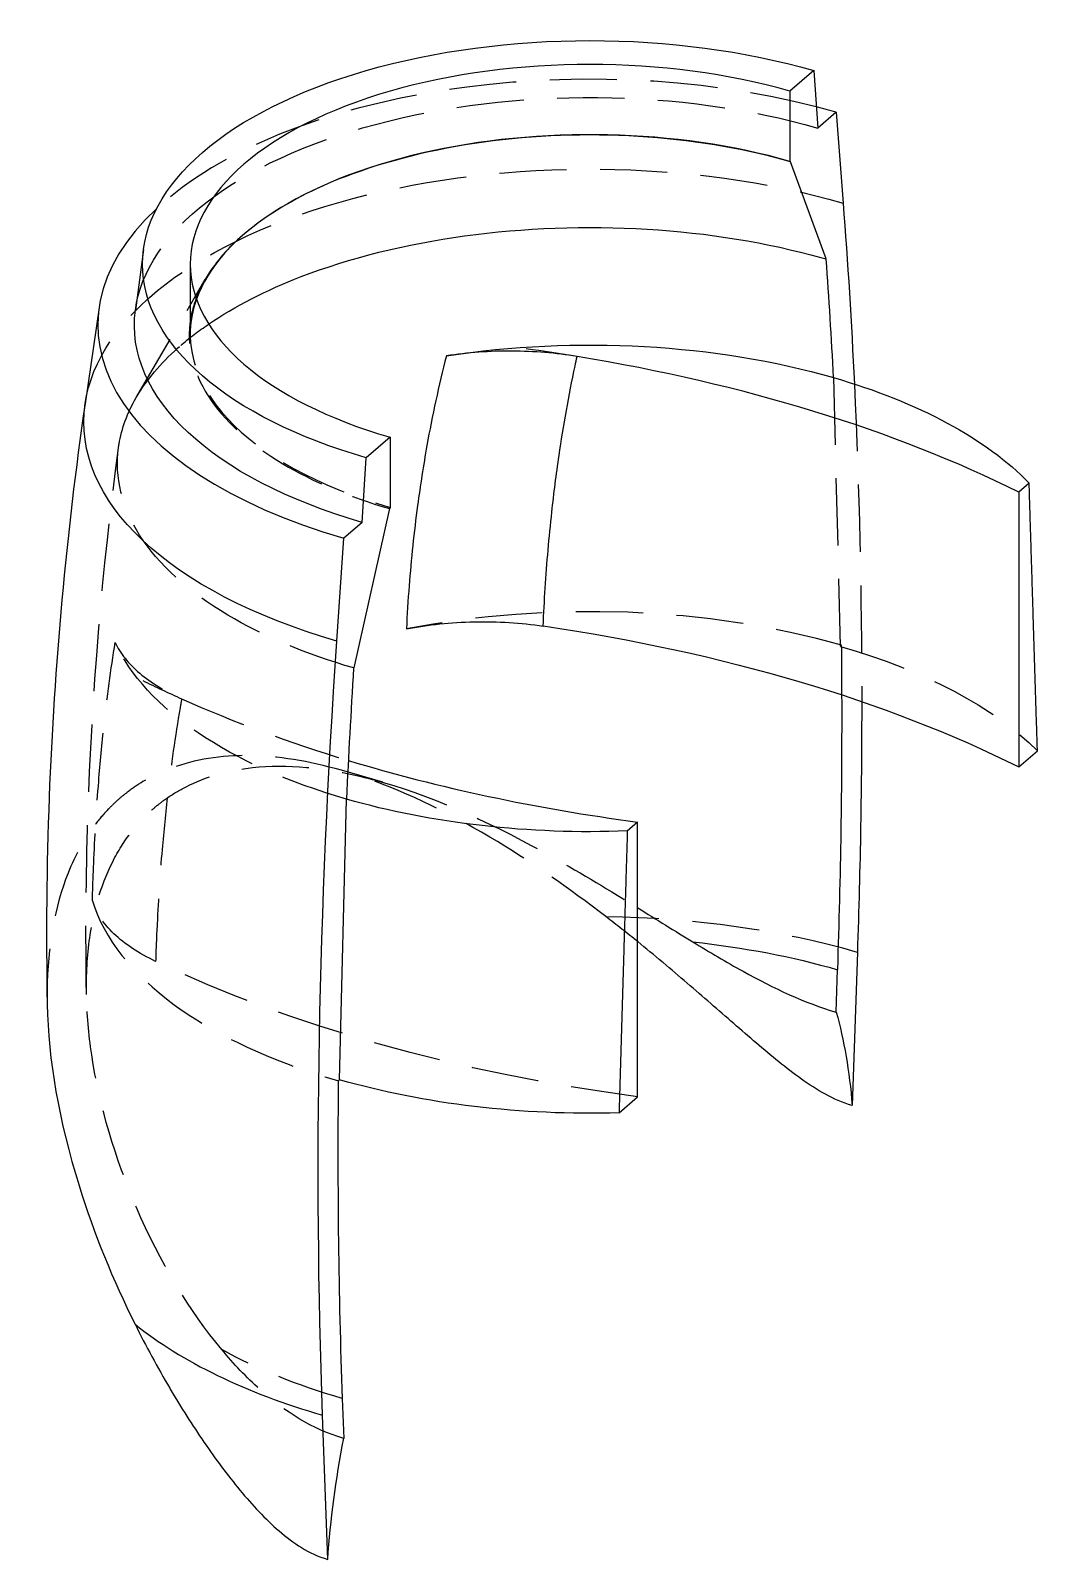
# Model space of a CAD drawing. Header units: millimetres. Extents: x -89 to 7, y -117 to 28.
import ezdxf

# ---------------------------------------------------------------- set-up
doc = ezdxf.new("R2010")
doc.units = ezdxf.units.MM
doc.linetypes.add('HIDDEN', pattern=[9.525, 6.35, -3.175])
doc.layers.get('0').update_dxf_attribs({"color": 253, "lineweight": 70, "true_color": 0x8faf8f})
doc.layers.add('Hidden', color=98, linetype='HIDDEN', lineweight=70, true_color=0x054805)

msp = doc.modelspace()

# ---------------------------------------------------------------- linework, layer by layer
at = {"color": 98, "lineweight": -3, "true_color": 0x054805}
for p, q in [((-14.63, 23.8), (-16.89, 21.84)), ((-14.63, 23.8), (-14.25, 18.35)), ((-16.89, 21.84), (-16.89, 15.2)), ((-12.52, 19.85), (-14.25, 18.35)), ((-12.52, 19.85), (-11.86, 11.26)), ((-16.84, 15.16), (-16.89, 15.2)), ((-13.45, 5.97), (-16.84, 15.16)), ((-77.98, 6.88), (-78.74, 1.13)), ((-82.17, 1.39), (-83.5, -7.72)), ((-54.67, -10.88), (-56.93, -12.83)), ((-54.67, -10.88), (-54.67, -17.52)), ((-57.31, -18.94), (-56.93, -12.83)), ((5.73, -15.24), (4.75, -16.08)), ((4.75, -16.08), (4.75, -42.06)), ((-54.72, -17.64), (-58.11, -32.71)), ((-54.67, -17.52), (-54.72, -17.64)), ((-57.31, -18.94), (-59.04, -20.44)), ((-59.7, -30.17), (-59.04, -20.44)), ((4.75, -42.06), (6.51, -40.54)), ((-59.44, -71.66), (-58.79, -45.11)), ((-31.28, -47.28), (-32.25, -48.13)), ((-31.28, -73.26), (-31.28, -47.28)), ((-10.51, -59.6), (-11, -74.09)), ((-12.51, -65.26), (-12.37, -61.24)), ((-59.44, -71.66), (-59.56, -71.76)), ((-33.03, -74.79), (-31.28, -73.26)), ((-59.19, -101.79), (-59.05, -105.57)), ((-60.56, -117.02), (-61.05, -103.38))]:
    msp.add_line(p, q, dxfattribs=at)
at = {"color": 98, "lineweight": -3, "true_color": 0x054805, "extrusion": (-1.11022e-16, -5.55112e-17, -1)}
for centre, major_axis, start_param, end_param in [((-35.78, 5.48), (42.29, 0), 2.094395, 5.235988), ((-35.78, -0.29), (43.06, 0), 2.094395, 3.207743), ((-35.78, -9.45), (47.84, 0), 2.094395, 3.214328), ((-35.78, -25.18), (46.03, 0), 1.494075, 2.094395), ((-35.78, -81.52), (46.82, 0), 4.921651, 5.235988), ((-35.78, -51.16), (47.33, 0), 1.512762, 2.094395)]:
    msp.add_ellipse(centre, major_axis=major_axis, ratio=0.5, start_param=start_param, end_param=end_param, dxfattribs=at)
at = {"color": 98, "lineweight": -3, "true_color": 0x054805}
for centre, major_axis, ratio, start_param, end_param in [((-35.78, 5.48), (-37.78, 0), 0.5, 4.18879, 7.330383), ((-35.78, -0.29), (-46.51, 0), 0.5, 4.18879, 4.23461), ((-35.78, -1.16), (-37.78, 0), 0.5, 4.18879, 6.106537), ((-35.78, -0.29), (-46.51, 0), 0.5, 5.790527, 7.330383), ((-236.96, -232.32), (124.81, 432.35), 0.433013, 5.384937, 5.415392), ((-69.9, -53.41), (-105.57, 0), 0.5, 4.395482, 4.443092), ((-69.9, -53.41), (-105.57, 0), 0.5, 3.926991, 4.395482), ((165.4, 116.14), (124.81, 432.35), 0.433013, 2.043798, 2.074254), ((-236.96, -232.32), (124.81, 432.35), 0.433013, 5.240243, 5.306055), ((-3.95, 3.7), (-105.57, 0), 0.5, 1.026546, 1.308997), ((165.4, 116.14), (124.81, 432.35), 0.433013, 2.14102, 2.218947), ((-35.78, -81.49), (-50.54, 0), 0.5, 0.553454, 1.047198)]:
    msp.add_ellipse(centre, major_axis=major_axis, ratio=ratio, start_param=start_param, end_param=end_param, dxfattribs=at)
at = {"color": 98, "lineweight": -3, "true_color": 0x054805, "extrusion": (-1.48729e-16, -1.48433e-17, -1)}
for centre, major_axis, start_param, end_param in [((-235.1, -230.68), (-124.81, -432.35), 3.999331, 4.045869), ((163.54, 114.55), (-124.81, -432.35), 0.922645, 1.10785), ((-235.1, -230.68), (-124.81, -432.35), 4.124549, 4.184535), ((-35.78, -101.21), (-13.87, -48.03), 3.750909, 3.993487), ((-35.78, -101.21), (-13.87, -48.03), 1.113693, 1.356271)]:
    msp.add_ellipse(centre, major_axis=major_axis, ratio=0.433013, start_param=start_param, end_param=end_param, dxfattribs=at)
at = {"color": 98, "lineweight": -3, "true_color": 0x054805, "extrusion": (-1.11022e-16, 1.77411e-30, -1)}
for start_param, end_param in [(4.413086, 5.235988), (5.235988, 5.836308)]:
    msp.add_ellipse((-35.78, -25.18), major_axis=(46.03, 0), ratio=0.5, start_param=start_param, end_param=end_param, dxfattribs=at)
at = {"color": 98, "lineweight": -3, "true_color": 0x054805, "extrusion": (-1.06161e-16, 1.6817e-30, -1)}
msp.add_ellipse((-69.9, -79.39), major_axis=(105.57, 0), ratio=0.5, start_param=4.997564, end_param=5.497787, dxfattribs=at)
at = {"color": 98, "lineweight": -3, "true_color": 0x054805}
for points, knots in [([(-16.84, 15.16), (-16.99, 15.2), (-17.13, 15.24), (-17.27, 15.29), (-21.54, 16.48), (-26.36, 17.27), (-31.21, 17.56), (-36.06, 17.86), (-41.11, 17.67), (-45.82, 17.02), (-50.53, 16.37), (-55.07, 15.24), (-58.93, 13.75), (-61.84, 12.63), (-64.45, 11.27), (-66.61, 9.76)], [-0.03310207, -0.03310207, -0.03310207, -0.03310207, -0.03282395, -0.03282395, -0.03282395, -0.02461797, -0.02461797, -0.02461797, -0.01641198, -0.01641198, -0.01641198, -0.00820599, -0.00820599, -0.00820599, -0.00203431, -0.00203431, -0.00203431, -0.00203431]), ([(-71.82, -0.19), (-69.34, 1.5), (-66.38, 3.03), (-58.52, 6.06), (-53.18, 7.39), (-42.07, 8.92), (-36.1, 9.14), (-24.67, 8.45), (-18.99, 7.52), (-13.79, 6.06), (-13.62, 6.01), (-13.45, 5.97)], [0.0022799, 0.0022799, 0.0022799, 0.0022799, 0.00820599, 0.00820599, 0.01641198, 0.01641198, 0.02461797, 0.02461797, 0.03282395, 0.03282395, 0.03310207, 0.03310207, 0.03310207, 0.03310207]), ([(-37, -3.25), (-38.99, -2.93), (-41.06, -2.75), (-45.25, -2.73), (-47.34, -2.88), (-49.35, -3.19)], [0, 0, 0, 0, 0.00627426, 0.00627426, 0.01257397, 0.01257397, 0.01257397, 0.01257397]), ([(-49.35, -3.19), (-50.07, -6.01), (-50.68, -8.84), (-51.19, -11.67), (-51.52, -13.56), (-51.82, -15.45), (-52.07, -17.34), (-52.41, -19.87), (-52.68, -22.4), (-52.87, -24.94), (-52.98, -26.3), (-53.06, -27.66), (-53.13, -29.02)], [0.03340673, 0.03340673, 0.03340673, 0.03340673, 0.04287046, 0.04287046, 0.04287046, 0.04917494, 0.04917494, 0.04917494, 0.05759539, 0.05759539, 0.05759539, 0.06210494, 0.06210494, 0.06210494, 0.06210494]), ([(-40.2, -28.74), (-40.15, -27.54), (-40.08, -26.35), (-40.01, -25.16), (-39.85, -22.75), (-39.65, -20.35), (-39.38, -17.97), (-39.19, -16.19), (-38.96, -14.4), (-38.7, -12.62), (-38.28, -9.78), (-37.78, -6.95), (-37.19, -4.15), (-37.13, -3.85), (-37.06, -3.55), (-37, -3.25)], [-0.06175004, -0.06175004, -0.06175004, -0.06175004, -0.05759539, -0.05759539, -0.05759539, -0.04917494, -0.04917494, -0.04917494, -0.04287046, -0.04287046, -0.04287046, -0.0327833, -0.0327833, -0.0327833, -0.03171015, -0.03171015, -0.03171015, -0.03171015]), ([(-83.5, -7.72), (-85.29, -20.03), (-86.42, -32.45), (-87.14, -51.45), (-87.2, -57.97), (-87.08, -64.49)], [0, 0, 0, 0, 0.04176328, 0.04176328, 0.06358729, 0.06358729, 0.06358729, 0.06358729]), ([(-53.13, -29.02), (-51.08, -28.62), (-48.91, -28.39), (-44.51, -28.29), (-42.31, -28.43), (-40.2, -28.74)], [0, 0, 0, 0, 0.00660533, 0.00660533, 0.01321014, 0.01321014, 0.01321014, 0.01321014]), ([(-26.05, -58.62), (-24.47, -59.59), (-22.89, -60.52), (-18.4, -63.01), (-15.48, -64.4), (-12.51, -65.26)], [-0.01588217, -0.01588217, -0.01588217, -0.01588217, -0.01030944, -0.01030944, 0, 0, 0, 0]), ([(-11, -74.09), (-11.91, -73.83), (-12.74, -73.45), (-14.32, -72.59), (-15.07, -72.11), (-17.25, -70.55), (-18.64, -69.4), (-21.47, -66.98), (-22.9, -65.72), (-25.83, -63.17), (-27.33, -61.87), (-28.9, -60.55), (-28.93, -60.53), (-28.95, -60.51)], [0, 0, 0, 0, 0.00316416, 0.00316416, 0.00632832, 0.00632832, 0.01265664, 0.01265664, 0.01898496, 0.01898496, 0.02531329, 0.02531329, 0.02541323, 0.02541323, 0.02541323, 0.02541323]), ([(-87.08, -64.5), (-86.98, -69.73), (-85.97, -75.55), (-82.66, -86.21), (-80.84, -90.64), (-78.78, -94.77)], [-0.03337717, -0.03337717, -0.03337717, -0.03337717, -0.01421824, -0.01421824, 0, 0, 0, 0]), ([(-75.5, -100.82), (-75.48, -100.85), (-75.47, -100.88), (-74.42, -102.65), (-73.36, -104.33), (-71.16, -107.53), (-70.04, -109.05), (-67.68, -111.88), (-66.48, -113.19), (-64.49, -114.9), (-63.79, -115.44), (-62.29, -116.36), (-61.48, -116.76), (-60.56, -117.02)], [0.16329319, 0.16329319, 0.16329319, 0.16329319, 0.16339313, 0.16339313, 0.16972145, 0.16972145, 0.17604977, 0.17604977, 0.18237809, 0.18237809, 0.18554226, 0.18554226, 0.18870642, 0.18870642, 0.18870642, 0.18870642])]:
    msp.add_open_spline(points, degree=3, knots=knots, dxfattribs=at)
for points, weights in [([(6.51, -40.54), (6.11, -27.63), (5.73, -15.24)], [7.46021262725, 7.52829567645, 7.59486364579]), ([(-32.25, -48.13), (-32.64, -61.19), (-33.03, -74.79)], [7.59486364579, 7.52829567645, 7.46021262725])]:
    msp.add_rational_spline(points, weights, degree=2, dxfattribs=at)
for points in [[(-31.27, -55.39), (-29.48, -56.51), (-27.73, -57.6), (-26.05, -58.62)], [(-28.95, -60.51), (-29.72, -59.87), (-30.49, -59.23), (-31.27, -58.59)], [(-78.78, -94.77), (-77.75, -96.84), (-76.65, -98.87), (-75.5, -100.82)]]:
    msp.add_open_spline(points, degree=3, dxfattribs=at)
at = {"layer": 'Hidden', "lineweight": -3}
for p, q in [((-66.58, 9.78), (-66.65, 9.73)), ((-73.56, 5.48), (-73.56, -1.16)), ((-78.66, -7.13), (-72.14, 4.06)), ((-12.77, -5.25), (-12.12, -30.67)), ((-12, -30.57), (-12.12, -30.67)), ((-55.37, -43.52), (-59.27, -42.39))]:
    msp.add_line(p, q, dxfattribs=at)
for centre, major_axis, ratio, start_param, end_param in [((-35.78, -0.29), (-46.51, 0), 0.5, 4.23461, 5.790527), ((-35.78, -1.16), (-37.78, 0), 0.5, 6.106537, 7.330383), ((-35.78, -51.16), (-47.56, 0), 0.5, 4.18879, 5.085783), ((-236.96, -232.32), (124.81, 432.35), 0.433013, 5.306055, 5.31817), ((-3.95, 3.7), (-105.57, 0), 0.5, 0.792895, 0.840506), ((-3.95, 3.7), (-105.57, 0), 0.5, 0.840506, 1.026546), ((-35.78, -51.16), (-47.56, 0), 0.5, 0.150205, 1.047198), ((-35.78, -81.49), (-50.54, 0), 0.5, 4.18879, 4.682534)]:
    msp.add_ellipse(centre, major_axis=major_axis, ratio=ratio, start_param=start_param, end_param=end_param, dxfattribs=at)
at = {"layer": 'Hidden', "lineweight": -3, "extrusion": (-1.11022e-16, -5.55112e-17, -1)}
for centre, major_axis, start_param, end_param in [((-35.78, -0.29), (43.06, 0), 3.207743, 5.235988), ((-35.78, -9.45), (47.84, 0), 3.214328, 5.235988), ((-35.78, -25.18), (46.03, 0), 2.094395, 2.917297), ((-35.78, -81.52), (46.82, 0), 2.094395, 2.408732)]:
    msp.add_ellipse(centre, major_axis=major_axis, ratio=0.5, start_param=start_param, end_param=end_param, dxfattribs=at)
at = {"layer": 'Hidden', "lineweight": -3, "extrusion": (-1.48729e-16, -1.48433e-17, -1)}
msp.add_ellipse((-235.1, -230.68), major_axis=(-124.81, -432.35), ratio=0.433013, start_param=4.045869, end_param=4.124549, dxfattribs=at)
at = {"layer": 'Hidden', "lineweight": -3, "extrusion": (-9.39748e-17, -5.55112e-17, -1)}
msp.add_ellipse((-35.78, -51.16), major_axis=(47.33, 0), ratio=0.5, start_param=5.235988, end_param=5.817621, dxfattribs=at)
at = {"layer": 'Hidden', "lineweight": -3, "extrusion": (-1.44894e-16, -5.55112e-17, -1)}
msp.add_ellipse((-3.95, -22.28), major_axis=(105.57, 0), ratio=0.5, start_param=1.832596, end_param=2.332819, dxfattribs=at)
at = {"layer": 'Hidden', "lineweight": -3}
for points in [[(-66.65, 9.73), (-67.34, 9.24), (-67.99, 8.74), (-68.58, 8.23)], [(-74.46, -2.21), (-73.66, -1.51), (-72.77, -0.84), (-71.82, -0.19)], [(-31.27, -58.59), (-32.26, -57.8), (-33.26, -57.01), (-34.27, -56.23)]]:
    msp.add_open_spline(points, degree=3, dxfattribs=at)
at = {"layer": 'Hidden', "lineweight": -3, "extrusion": (-1.78908e-10, 2.52856e-10, -1)}
msp.add_open_spline([(-66.61, 9.76), (-66.62, 9.75), (-66.64, 9.74), (-66.65, 9.73)], degree=3, dxfattribs=at)
at = {"layer": 'Hidden', "lineweight": -3}
for points, knots in [([(-68.58, 8.23), (-69.97, 7.03), (-71.1, 5.74), (-72, 4.29), (-72.07, 4.17), (-72.14, 4.06)], [-0.132441998, -0.132441998, -0.132441998, -0.132441998, -0.127765914, -0.127765914, -0.12735808, -0.12735808, -0.12735808, -0.12735808]), ([(-72.14, 4.06), (-72.85, 2.84), (-73.32, 1.57), (-73.93, -2.13), (-73.35, -4.65), (-70.39, -9.3), (-67.95, -11.52), (-62, -15.08), (-58.53, -16.53), (-54.72, -17.64)], [-0.12735808, -0.12735808, -0.12735808, -0.12735808, -0.12308983, -0.12308983, -0.11488384, -0.11488384, -0.10667785, -0.10667785, -0.09930527, -0.09930527, -0.09930527, -0.09930527]), ([(-78.66, -7.13), (-78.58, -6.99), (-78.5, -6.85), (-77.43, -5.15), (-76.1, -3.63), (-74.46, -2.21)], [0.12735808, 0.12735808, 0.12735808, 0.12735808, 0.127765914, 0.127765914, 0.132441998, 0.132441998, 0.132441998, 0.132441998]), ([(-80.34, -11.88), (-80.33, -11.77), (-80.31, -11.66), (-80.05, -10.06), (-79.5, -8.57), (-78.66, -7.13)], [0.122774738, 0.122774738, 0.122774738, 0.122774738, 0.12308983, 0.12308983, 0.12735808, 0.12735808, 0.12735808, 0.12735808]), ([(-83.37, -63.46), (-83.46, -57.94), (-83.41, -52.42), (-82.86, -35.17), (-81.89, -23.48), (-80.34, -11.88)], [0.02112546, 0.02112546, 0.02112546, 0.02112546, 0.0396509, 0.0396509, 0.07899795, 0.07899795, 0.07899795, 0.07899795]), ([(-58.11, -32.71), (-62.6, -31.41), (-66.7, -29.69), (-73.72, -25.5), (-76.6, -22.88), (-80.02, -17.5), (-80.71, -14.65), (-80.34, -11.88)], [0.09930527, 0.09930527, 0.09930527, 0.09930527, 0.10667785, 0.10667785, 0.11488384, 0.11488384, 0.12277474, 0.12277474, 0.12277474, 0.12277474]), ([(-82.81, -54.72), (-82.77, -53.38), (-82.72, -52.06), (-82.66, -50.74), (-82.55, -48.27), (-82.4, -45.84), (-82.21, -43.45), (-82.07, -41.65), (-81.9, -39.87), (-81.71, -38.11), (-81.42, -35.46), (-81.07, -32.85), (-80.65, -30.3)], [0.05278886, 0.05278886, 0.05278886, 0.05278886, 0.05730439, 0.05730439, 0.05730439, 0.0657315, 0.0657315, 0.0657315, 0.07203601, 0.07203601, 0.07203601, 0.08149991, 0.08149991, 0.08149991, 0.08149991]), ([(-80.65, -30.3), (-80.19, -31.32), (-79.4, -32.3), (-77.27, -34.11), (-75.93, -34.92), (-74.37, -35.62)], [0, 0, 0, 0, 0.00629626, 0.00629626, 0.0125725, 0.0125725, 0.0125725, 0.0125725]), ([(-74.37, -35.62), (-74.42, -35.91), (-74.47, -36.19), (-74.52, -36.48), (-74.99, -39.17), (-75.37, -41.9), (-75.69, -44.66), (-75.89, -46.39), (-76.07, -48.12), (-76.22, -49.87), (-76.42, -52.2), (-76.57, -54.55), (-76.69, -56.93), (-76.75, -58.1), (-76.8, -59.28), (-76.83, -60.46)], [-0.08319649, -0.08319649, -0.08319649, -0.08319649, -0.08212322, -0.08212322, -0.08212322, -0.07203601, -0.07203601, -0.07203601, -0.0657315, -0.0657315, -0.0657315, -0.05730439, -0.05730439, -0.05730439, -0.05314441, -0.05314441, -0.05314441, -0.05314441]), ([(-59.27, -42.39), (-62.36, -41.5), (-65.3, -41.03), (-70.63, -40.97), (-73.1, -41.35), (-76.35, -42.55), (-77.3, -43.01), (-78.64, -43.83), (-79.07, -44.13), (-79.79, -44.68), (-80.09, -44.92), (-80.68, -45.44), (-80.97, -45.73), (-81.69, -46.47), (-82.1, -46.94), (-83.55, -48.82), (-84.42, -50.38), (-86.37, -55.26), (-87.04, -59.01), (-87.09, -63.65), (-87.09, -64.07), (-87.08, -64.5)], [-0.09900005, -0.09900005, -0.09900005, -0.09900005, -0.08649146, -0.08649146, -0.07448479, -0.07448479, -0.06913463, -0.06913463, -0.06647025, -0.06647025, -0.06451076, -0.06451076, -0.06245429, -0.06245429, -0.05930661, -0.05930661, -0.05070118, -0.05070118, -0.034952, -0.034952, -0.03337717, -0.03337717, -0.03337717, -0.03337717]), ([(-83.37, -63.58), (-83.4, -61.71), (-83.3, -59.93), (-82.67, -55.45), (-81.89, -52.9), (-80.17, -49.67), (-79.56, -48.74), (-78.51, -47.46), (-78.14, -47.06), (-77.46, -46.38), (-77.15, -46.1), (-76.49, -45.55), (-76.14, -45.28), (-75.2, -44.63), (-74.59, -44.26), (-72.06, -42.98), (-69.95, -42.38), (-64.44, -41.78), (-60.85, -42.12), (-56.43, -43.22), (-55.88, -43.37), (-55.33, -43.53)], [-0.07968849, -0.07968849, -0.07968849, -0.07968849, -0.07397383, -0.07397383, -0.06455799, -0.06455799, -0.06031927, -0.06031927, -0.05817276, -0.05817276, -0.0565514, -0.0565514, -0.05480687, -0.05480687, -0.05204107, -0.05204107, -0.0437539, -0.0437539, -0.03202389, -0.03202389, -0.03037555, -0.03037555, -0.03037555, -0.03037555]), ([(-34.27, -56.23), (-37.75, -53.56), (-41.42, -50.97), (-49.52, -46.17), (-53.7, -44.19), (-58.22, -42.7), (-58.75, -42.54), (-59.27, -42.39)], [-0.13103094, -0.13103094, -0.13103094, -0.13103094, -0.1169289, -0.1169289, -0.10109301, -0.10109301, -0.09900005, -0.09900005, -0.09900005, -0.09900005]), ([(-55.33, -43.53), (-50, -45.07), (-44.56, -47.65), (-36.52, -52.17), (-33.84, -53.81), (-31.27, -55.39)], [-0.03037555, -0.03037555, -0.03037555, -0.03037555, -0.01434229, -0.01434229, -0.00590934, -0.00590934, -0.00590934, -0.00590934]), ([(-76.83, -60.46), (-78.43, -59.7), (-79.76, -58.82), (-81.79, -56.86), (-82.48, -55.81), (-82.81, -54.72)], [0, 0, 0, 0, 0.00660472, 0.00660472, 0.01321021, 0.01321021, 0.01321021, 0.01321021]), ([(-70.58, -97.18), (-73.62, -93.53), (-76.43, -88.87), (-80.65, -79.1), (-82.14, -74.15), (-83.17, -67.32), (-83.34, -65.41), (-83.37, -63.58)], [-0.11444098, -0.11444098, -0.11444098, -0.11444098, -0.09916237, -0.09916237, -0.08530568, -0.08530568, -0.07968849, -0.07968849, -0.07968849, -0.07968849]), ([(-59.05, -105.57), (-62.03, -104.71), (-64.63, -103.05), (-68.25, -99.8), (-69.45, -98.54), (-70.58, -97.18)], [0.1621166, 0.1621166, 0.1621166, 0.1621166, 0.17242604, 0.17242604, 0.17799877, 0.17799877, 0.17799877, 0.17799877])]:
    msp.add_open_spline(points, degree=3, knots=knots, dxfattribs=at)

doc.saveas('drawing.dxf')
